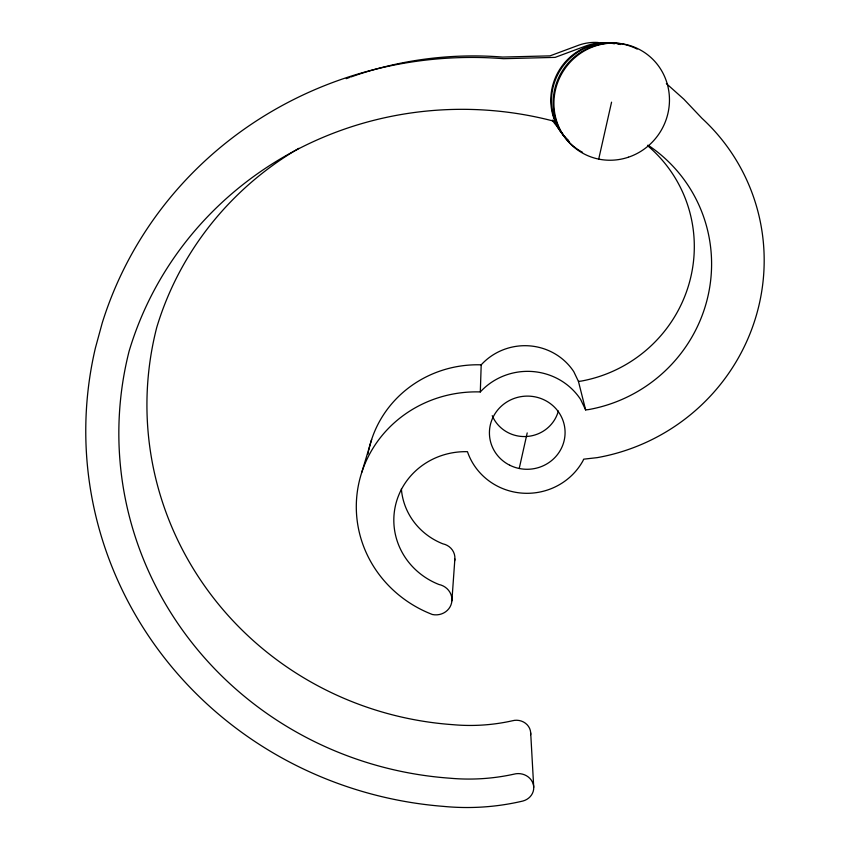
<?xml version="1.0" encoding="UTF-8"?>
<svg xmlns="http://www.w3.org/2000/svg" width="850" height="850" viewBox="0 0 850 850"><rect width="100%" height="100%" fill="white"/><g stroke="black" fill="none" stroke-linecap="round" stroke-linejoin="round"><path stroke-width="1.27" d="M666.357 83.566L683.846 99.184L701.994 118.331A199.835 196.074 -30.4 0 1 755.395 318.484A199.835 196.074 -30.4 0 1 597.189 457.64L583.631 459.181L583.132 460.487A63.07 60.977 -4.2 0 1 522.091 493.127A63.07 60.977 -4.2 0 1 467.457 451.69A72.229 69.009 4.8 0 0 395.293 506.303A72.229 69.009 4.8 0 0 438.897 584.471A16.288 15.364 7.6 0 1 451.616 602.778A16.288 15.364 7.6 0 1 432.427 614.518A120.647 115.494 3.6 0 1 358.774 483.491A120.647 115.494 3.6 0 1 480.314 391.935L481.196 364.831A58.246 56.578 -5.6 0 1 573.793 371.684L578.446 381.416L585.639 409.923L588.657 409.572A147.656 144.872 -30.1 0 0 707.795 296.916A147.656 144.872 -30.1 0 0 650.037 146.519L647.806 145.191M451.892 600.833L454.867 559.034M519.222 468.488L527.202 432.905M598.708 159.099L611.564 102.17M361.834 472.217L371.652 439.471M578.446 381.416L581.241 381.087A136.17 133.801 -34.1 0 0 689.254 283.071A136.17 133.801 -34.1 0 0 647.572 145.658M585.639 409.923L580.603 399.426A63.07 60.977 -4.2 0 0 480.314 391.935M530.697 732.976L533.726 787.238M401.37 488.899A66.789 64.186 4.3 0 0 442.839 543.819A15.077 14.322 7.3 0 1 454.601 560.894M530.644 734.687A14.206 13.101 3 0 0 512.284 720.8A184.067 174.972 4.8 0 1 452.837 724.668A329.088 319.834 2.3 0 1 156.751 327.388A322.129 312.619 4 0 1 298.892 148.314M558.354 411.017A34.946 33.947 -5.6 0 1 526.883 436.475A34.946 33.947 -5.6 0 1 492.224 415.671M562.849 134.173A54.602 52.891 -58.8 0 1 557.515 127.192L554.838 121.444A348.638 336.685 4.7 0 0 129.094 351.231A356.224 344.579 3.1 0 0 449.788 778.196A198.889 187.797 5.2 0 0 513.878 774.18A15.321 13.993 3.3 0 1 533.056 783.594A15.321 13.993 3.3 0 1 522.931 801.019A231.221 218.365 5.4 0 1 443.466 806.384A387.696 375.052 3.4 0 1 95.402 347.979L102.213 323.011A387.696 375.052 3.4 0 1 503.519 58.693L555.114 57.386L586.628 45.677A54.602 52.891 -58.8 0 1 614.433 43.775M558.631 128.053A50.214 48.673 -60.1 0 1 552.277 120.116M598.156 42.489A50.214 48.673 -60.1 0 0 578.988 45.093L550.024 55.866L502.584 57.067A358.158 348.107 2.6 0 0 351.061 76.925M602.013 42.904A50.214 48.673 -60.1 0 1 604.541 43.35M346.237 78.668A358.158 348.107 2.6 0 1 349.849 77.35M368.018 454.027A111.552 107.387 3 0 1 368.475 451.573M368.719 450.351A111.552 107.387 3 0 1 481.196 364.831M568.459 140.462A56.132 54.368 -58.3 0 1 556.527 75.161A56.132 54.368 -58.3 0 1 615.336 43.467M617.897 43.924A56.132 54.368 -58.3 0 1 620.436 44.508M569.319 141.61A56.769 54.974 -58.1 0 1 557.866 74.364A56.769 54.974 -58.1 0 1 619.342 43.987M582.548 152.331A58.427 56.568 -57.6 0 1 560.139 74.736A58.427 56.568 -57.6 0 1 637.171 49.077M509.745 465.216A37.836 36.582 -4.2 0 0 565.048 430.961A37.836 36.582 -4.2 0 0 506.961 401.912A37.836 36.582 -4.2 0 0 509.745 465.216M628.384 157.218A59.117 57.226 -57.4 0 0 651.259 57.821A59.117 57.226 -57.4 0 0 555.443 89.951A59.117 57.226 -57.4 0 0 628.384 157.218"/></g></svg>
